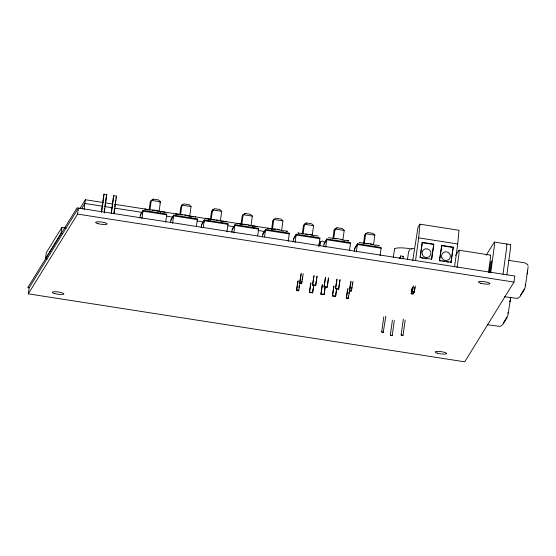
<?xml version="1.0" encoding="UTF-8"?>
<svg xmlns="http://www.w3.org/2000/svg" width="556" height="556" viewBox="0 0 556 556"><rect width="100%" height="100%" fill="white"/><g stroke="black" fill="none" stroke-linecap="round" stroke-linejoin="round"><path stroke-width="0.83" d="M509.748 301.401C509.789 303.486 510.839 297.293 510.186 298.69M415.534 260.562L418.682 237.892L419.912 224.186L458.964 230.267L457.727 243.98L454.586 266.644M28.307 293.846L29.141 287.806L78.431 208.048L77.59 214.095L28.307 293.846L464.698 361.824L513.987 282.073L514.821 276.026L77.076 207.861L27.8 287.591L29.141 287.806M47.177 258.971L45.46 258.7L46.294 252.66L61.862 227.474L66.15 228.141M45.46 258.7L61.021 233.513L61.862 227.474M84.053 209.459L85.402 199.75L103.409 202.558M101.352 212.295L103.798 194.663L104.097 194.176L106.78 194.593L104.215 213.059M101.651 211.801L104.097 194.176M104.264 211.03L104.611 208.514M104.848 206.832L106.245 196.761M111.186 212.969L113.521 196.178L113.82 195.691L116.503 196.108L114.056 213.733M111.374 213.316L113.82 195.691M113.869 213.386L114.571 208.347M114.8 206.672L115.148 204.149M115.384 202.474L115.731 199.951M115.968 198.277L116.503 196.108M139.952 217.952L140.404 214.699L143.087 210.363L166.821 214.06L165.674 222.296M141.94 218.598L143.087 210.363M149.175 209.765L150.252 202.036L151.281 200.368L153.241 199.124L158.564 199.958L160.434 201.793L159.12 211.238M149.974 209.814L151.281 200.368L160.434 201.793L159.746 202.905M170.581 222.72L171.033 219.474L173.715 215.137L197.45 218.835L196.421 226.236M172.569 223.373L173.715 215.137M179.803 214.54L180.881 206.811L181.909 205.136L183.869 203.899L189.193 204.726L191.062 206.561L189.749 216.006M201.209 227.494L201.661 224.242L204.344 219.905L228.078 223.602L226.931 231.838M203.315 227.314L204.344 219.905M210.314 220.169L211.502 211.579L212.538 209.911L214.498 208.667L219.822 209.501L221.691 211.336L220.378 220.781M231.838 232.262L232.29 229.016L234.973 224.68L258.7 228.377L257.678 235.779M233.826 232.915L234.973 224.68M241.061 224.082L242.131 216.353L243.167 214.679L245.126 213.441L250.45 214.268L252.32 216.103L251.006 225.548M262.467 237.037L262.918 233.784L265.594 229.447L289.328 233.145L288.189 241.38M264.573 236.856L265.594 229.447M271.571 229.711L272.76 221.121L273.795 219.453L275.755 218.209L281.079 219.043L282.948 220.878L281.635 230.323M293.095 241.804L293.547 238.559L296.223 234.222L319.957 237.919L318.817 246.155M295.083 242.458L296.223 234.222M302.318 233.624L303.388 225.896L304.424 224.221L306.384 222.984L311.707 223.811L313.577 225.646L312.263 235.091L309.768 234.701M303.11 233.666L304.424 224.221L313.577 225.646M299.92 282.643L298.871 290.204L298.433 290.899L296.522 290.6L297.801 281.371M296.522 290.6L298.238 280.669M298.906 287.542L299.135 285.867M303.27 273.712L301.56 283.643L299.642 283.345L300.928 274.108M299.642 283.345L301.359 273.413M301.672 282.802L301.908 281.121M302.137 279.446L302.492 276.93M313.779 284.999L312.736 292.553L312.514 292.901L309.456 292.428L310.734 283.192M309.456 292.428L310.95 282.844M317.135 276.061L315.634 285.645L312.576 285.165L313.855 275.936M312.576 285.165L314.07 275.581M318.915 246.301L319.269 243.75L320.569 241.651L322.675 241.019L324.523 242.27M312.514 292.901L313.097 288.703M313.334 287.028L313.563 285.346M319.978 245.905L320.569 241.651M315.634 285.645L316.454 279.765M316.684 278.09L316.92 276.408M323.724 246.579L324.176 243.326L326.852 238.99L350.586 242.687L349.557 250.096M325.712 247.225L326.852 238.99M325.267 286.785L324.217 294.339L324.002 294.694L320.937 294.214L322.223 284.978M320.937 294.214L322.438 284.63M328.617 277.847L327.123 287.431L324.058 286.959L325.343 277.722M324.058 286.959L325.559 277.375M324.002 294.694L324.231 293.012M324.468 291.33L325.051 287.139M332.947 238.392L334.017 230.664L335.053 228.996L337.012 227.751L342.336 228.579L344.199 230.42L342.892 239.865L341.224 239.601M327.241 286.59L328.401 278.202M336.748 288.578L335.699 296.133L335.483 296.48L332.425 296L333.822 285.93M332.425 296L333.92 286.416M340.105 279.64L338.604 289.224L335.546 288.745L336.825 279.508M335.546 288.745L337.04 279.161M335.602 295.639L336.533 288.925M338.604 289.224L339.89 279.988M350.03 287.883L348.202 298.655L346.284 298.357L347.57 289.12M346.284 298.357L348 288.418M354.353 251.347L354.797 248.101L357.48 243.764L381.214 247.462L380.075 255.697M348.32 297.814L348.549 296.133M348.897 293.617L349.133 291.935M353.032 281.461L351.322 291.393L349.404 291.094L350.69 281.864M349.404 291.094L351.121 281.162M356.34 252L357.48 243.764M351.67 288.877L351.906 287.195M352.254 284.679L352.483 282.997M363.575 243.167L364.646 235.438L365.681 233.763L367.641 232.526L372.965 233.353L374.827 235.188L373.521 244.633L370.192 244.119M364.368 243.208L365.681 233.763L374.827 235.188M385.815 316.301L383.251 332.335L381.694 331.953L383.786 316.844M393.349 257.289L394.503 248.984M400.07 258.137L400.612 255.968L403.288 256.385L402.94 258.901M400.257 258.484L400.612 255.968M394.329 320.437L392.23 335.546L391.167 335.574L390.319 335.247L392.411 320.138M407.548 259.145L408.584 251.694L409.939 249.449M405.15 320.173L403.051 335.282L401.988 335.31L401.14 334.983L403.35 319.033M412.733 260.535L418.022 227.237L419.912 224.186M413.615 292.025L413.115 294.138L411.204 293.839L411.892 288.835M411.204 293.839L412.281 287.563M415.297 286.083L414.213 292.359L412.302 292.06L412.99 287.056M412.302 292.06L413.379 285.784M414.213 292.359L414.908 287.355M420.114 256.941L422.31 242.319L433.798 244.105L431.699 259.221L420.218 257.428L420.002 257.782M420.218 257.428L422.31 242.319M431.484 259.569L433.798 244.105M439.574 259.972L441.77 245.349L453.251 247.142L450.937 262.599L453.251 247.142M441.096 261.063L439.455 260.813L441.77 245.349M457.081 267.526L458.61 256.483A7.777 0.653 -81.1 0 0 458.797 250.325L455.649 255.412M488.467 272.419L490.003 261.369A7.777 0.653 -81.1 0 0 490.183 255.211M490.677 272.822L494.069 248.337A7.777 0.653 -81.1 0 0 494.256 242.18L486.173 255.26M502.999 274.184L506.321 250.242A7.777 0.653 -81.1 0 0 506.502 244.091M506.829 274.782L510.151 250.839A7.777 0.653 -81.1 0 0 510.332 244.689M510.769 297.286L507.906 315.377L503.243 323.175M527.422 272.808L527.623 270.279L527.303 271.53M507.843 313.334L508.024 312.514M525.142 285.353L525.316 284.533M527.241 273.628L527.025 273.976M79.925 208.611L85.402 199.75M81.69 208.646L84.887 203.475L102.895 206.283M106.474 195.08L106.78 194.593M140.3 215.457L142.982 211.12L166.717 214.818M152.643 200.097L153.241 199.124M170.928 220.232L173.611 215.895L197.345 219.592M201.557 224.999L204.24 220.662L227.967 224.36M232.186 229.774L234.861 225.437L258.596 229.128M244.529 214.414L245.126 213.441M262.814 234.542L265.49 230.205L289.224 233.902M293.443 239.316L296.119 234.973L319.853 238.67M306.384 222.984L303.388 225.896M324.065 244.084L326.747 239.747L350.482 243.445M336.408 228.725L337.012 227.751M354.693 248.859L357.376 244.515L381.11 248.212M399.208 258.234L399.514 257.741L400.848 257.949M402.989 256.872L403.288 256.385M520.541 295.194L525.205 287.389L528.061 267.373M507.211 317.365L502.742 324.593L500.226 326.435L487.23 324.711M524.503 289.377L520.034 296.605L517.525 298.454L504.528 296.73M211.502 211.579L213.9 209.64M272.76 221.121L273.955 220.155M334.017 230.664L335.212 229.697M364.646 235.438L365.841 234.465M381.694 331.953L383.605 332.252M390.319 335.247L392.23 335.546M401.14 334.983L403.051 335.282M411.6 248.831L413.727 248.393M144.713 209.028L148.542 209.626L147.396 209.779M161.171 211.593L165 212.19M191.799 216.367L195.629 216.965M205.97 218.571L209.793 219.168L208.653 219.321M253.056 225.91L256.886 226.507M267.221 228.113L271.05 228.711M283.685 230.677L287.515 231.275L286.368 231.428M314.314 235.452L318.143 236.05M328.478 237.655L332.307 238.253M344.942 240.22L348.765 240.817L347.625 240.97M359.106 242.43L362.936 243.028M375.571 244.994L379.394 245.592M148.605 209.841L154.79 210.133L160.211 211.655L160.733 212.406M179.234 214.616L185.419 214.908L190.84 216.423L191.361 217.174M209.862 219.384L219.293 220.364L221.469 221.191L221.983 221.948M240.491 224.158L246.669 224.45L252.097 225.965L252.612 226.716M271.12 228.926L277.298 229.218L282.726 230.733L283.24 231.491M301.748 233.701L311.172 234.674L313.348 235.508L313.869 236.258M332.377 238.468L338.555 238.76L343.976 240.275L344.498 241.033M363.005 243.243L369.184 243.535L372.43 244.216L374.605 245.05L375.126 245.801M494.444 242.075L510.519 244.577M418.682 237.892L457.727 243.98M191.062 206.561L181.909 205.136L180.603 214.581L182.264 214.838M221.691 211.336L212.538 209.911L211.231 219.356L214.553 219.87M252.32 216.103L243.167 214.679L241.853 224.124L243.521 224.381M282.948 220.878L273.795 219.453L272.482 228.898L275.811 229.413M344.199 230.42L335.053 228.996L333.739 238.441L336.234 238.823M422.094 242.666L433.583 244.459M441.554 245.696L453.036 247.489M458.902 250.207L490.371 255.107M508.559 260.319L524.968 262.877L527.491 264.427L528.172 266.122M105.126 202.822L112.84 204.024M114.557 204.295L149.717 209.772M152.469 210.203L154.13 210.46M155.798 210.717L179.727 214.442M184.759 215.228L193.446 216.583M195.163 216.847L210.592 219.252M216.221 220.134L217.882 220.391M220.03 220.725L241.464 224.061M245.182 224.645L246.85 224.902M248.511 225.159L268.048 228.203M269.764 228.467L272.336 228.87M277.479 229.67L279.14 229.934M305.605 234.055L307.273 234.312M366.029 243.465L368.531 243.855M193.266 218.577L194.544 218.779M207.437 220.788L208.708 220.982M253.883 228.023L255.162 228.217M268.055 230.226L269.326 230.427M346.409 242.437L347.681 242.631M104.611 206.547L112.326 207.749M114.897 208.152L142.336 212.427M166.348 216.166L172.346 217.104M197.213 220.975L204.073 222.046M228.085 225.785L234.09 226.723M258.095 230.462L264.955 231.525M439.671 260.458L451.152 262.251M421.643 258.033L423.283 258.29M424.923 258.547L426.563 258.804M442.736 261.32L444.376 261.577M446.836 261.959L448.477 262.217M77.59 214.095L513.987 282.073M61.021 233.513L62.738 233.784M412.573 291.622L414.484 291.921M411.475 293.394L413.386 293.693M300.073 282.643L301.991 282.941M349.842 290.399L351.753 290.698M312.792 284.818L315.857 285.297M324.273 286.604L327.338 287.084M335.761 288.397L338.819 288.87M296.953 289.905L298.871 290.204M346.722 297.655L348.633 297.953M309.671 292.074L312.736 292.553M321.153 293.867L324.217 294.339M332.641 295.653L335.699 296.133M301.679 233.485L297.849 232.888L298.621 233.339M240.421 223.943L236.599 223.345L237.363 223.797M226.257 221.733L222.428 221.135L223.199 221.587M179.171 214.401L175.342 213.803L176.106 214.255M394.572 249.686A13.608 2.641 7.9 0 1 412.003 249.074M489.516 272.113A5.831 0.486 -81.1 0 1 490.795 262.64A5.831 0.486 -81.1 0 1 491.295 264.663A5.831 0.486 -81.1 0 1 489.593 272.426M422.4 254.724A4.462 4.365 31.7 0 0 430.01 255.913A4.462 4.365 31.7 0 0 427.112 248.81A4.462 4.365 31.7 0 0 422.4 254.724M441.853 257.755A4.462 4.365 31.7 0 0 449.47 258.943A4.462 4.365 31.7 0 0 446.565 251.84A4.462 4.365 31.7 0 0 441.853 257.755M54.697 293.589A5.831 1.133 7.9 0 0 63.87 294.02A5.831 1.133 7.9 0 0 55.815 291.768A5.831 1.133 7.9 0 0 54.697 293.589M437.496 353.213A5.831 1.133 7.9 0 0 446.67 353.651A5.831 1.133 7.9 0 0 438.621 351.399A5.831 1.133 7.9 0 0 437.496 353.213M480.731 283.254A5.831 1.133 7.9 0 0 489.905 283.685A5.831 1.133 7.9 0 0 481.85 281.44A5.831 1.133 7.9 0 0 480.731 283.254M97.932 223.623A5.831 1.133 7.9 0 0 107.106 224.061A5.831 1.133 7.9 0 0 99.051 221.809A5.831 1.133 7.9 0 0 97.932 223.623"/></g></svg>
